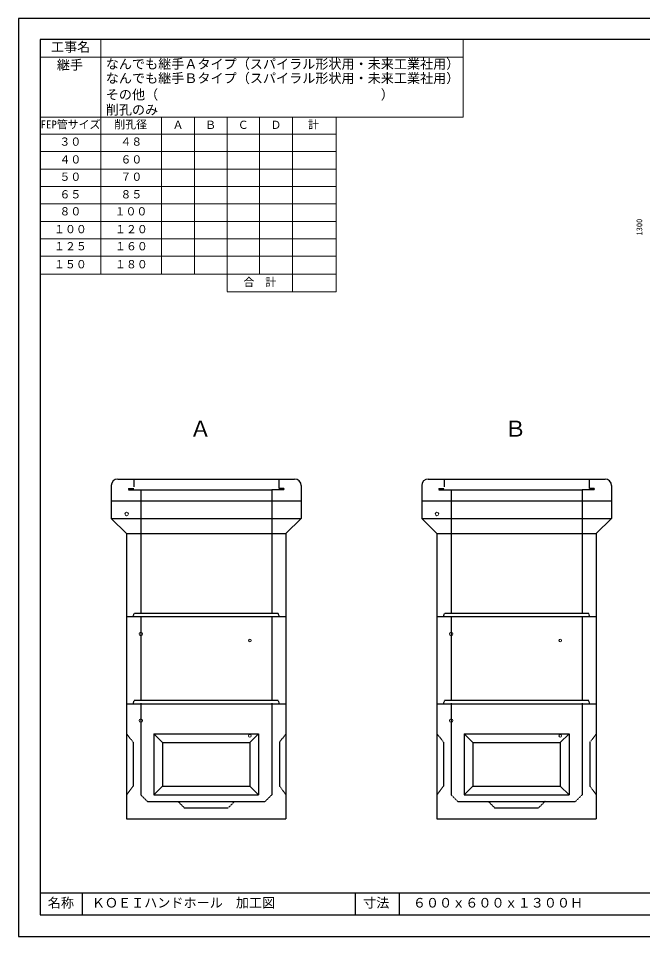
# Model space of a CAD drawing. Units: millimetres, scale not verified. Extents: x -297 to 298, y -210 to 211.
# Drawn here: x -297 to -11, y -210 to 210.5 of the extents above; entities that cross this region are included whole.
import ezdxf
from ezdxf.enums import TextEntityAlignment as Align

# ---------------------------------------------------------------- set-up
doc = ezdxf.new("R2010")
doc.units = ezdxf.units.MM
doc.linetypes.add('USER2', pattern=[4.7625, 3.175, -1.5875])
doc.layers.add('0-0', color=7, linetype='Continuous')
for name, color, linetype, lineweight in [('0-1_0', 9, 'Continuous', 25), ('0-2_dims', 7, 'Continuous', 18), ('0-3_pen1実線', 4, 'Continuous', 13), ('0-4_pen2実線', 3, 'Continuous', 13), ('0-5_pen3実線', 7, 'Continuous', 25), ('0-6_pen4実線', 7, 'Continuous', 25), ('0-7_pen2破線', 3, 'USER2', 25), ('0-8_鉄筋', 7, 'Continuous', 13)]:
    doc.layers.add(name, color=color, linetype=linetype, lineweight=lineweight)
doc.styles.add('ＭＳ ゴシック', font='')
doc.styles.get('ＭＳ ゴシック').set_extended_font_data('MS Gothic')

# ---------------------------------------------------------------- blocks, each defined once
blk = doc.blocks.new('部分図 1')
at = {"layer": '0-1_0'}
blk.add_lwpolyline([(0.1, 0.3), (11898.1, 0.3), (11898.1, 8410.3), (0.1, 8410.3)], close=True, dxfattribs=at)
at = {"layer": '0-2_dims'}
for p, q in [((755.1, 6066.8), (755.1, 8215.2)), ((4075.2, 7506.5), (4075.2, 8215.2)), ((200.1, 8055.5), (4076.2, 8055.5)), ((200.1, 7506.5), (4076.2, 7506.5)), ((1313.17, 6066.8), (1313.17, 7507.2)), ((1313.17, 6066.8), (1313.17, 7506.8)), ((1613.17, 6066.8), (1613.17, 7506.8)), ((1912.17, 5908), (1912.17, 7506.8)), ((2211.17, 6066.8), (2211.17, 7506.8)), ((2511.17, 5906), (2511.17, 7506.8)), ((200.17, 7349), (2913.17, 7349)), ((200.1, 7190), (2913.1, 7190)), ((200.1, 7028.2), (2913.1, 7028.2)), ((200.1, 6870.4), (2913.1, 6870.4)), ((200.1, 6711.4), (2913.1, 6711.4)), ((200.1, 6550.4), (2913.1, 6550.4)), ((200.1, 6390.4), (2913.1, 6390.4)), ((200.1, 6231.6), (2913.1, 6231.6)), ((2913.17, 6066.8), (2913.17, 5906.1)), ((1912.17, 5906.1), (2913.17, 5906.1))]:
    blk.add_line(p, q, dxfattribs=at)
blk.add_lwpolyline([(200.17, 6066.8), (2913.17, 6066.8), (2913.17, 7506.8), (200.17, 7506.8)], close=True, dxfattribs=at)
at = {"layer": '0-3_pen1実線'}
for p, q in [((2385.89, 4181.95), (2395.26, 4191.32)), ((5229.89, 4181.95), (5239.26, 4191.32))]:
    blk.add_line(p, q, dxfattribs=at)
at = {"layer": '0-4_pen2実線'}
for centre, radius in [((991.91, 3871.13), 16), ((3835.91, 3871.13), 16), ((1122.07, 2772.68), 16), ((3966.07, 2772.68), 16), ((2122.07, 2712.68), 12), ((4966.07, 2712.68), 12), ((1122.01, 1979), 16), ((3966.01, 1979), 16), ((2122.01, 1839), 12), ((4966.01, 1839), 12)]:
    blk.add_circle(centre, radius, dxfattribs=at)
at = {"layer": '0-5_pen3実線'}
for p, q in [((851.89, 4131.32), (851.89, 3991.32)), ((911.89, 4191.32), (2531.89, 4191.32)), ((2591.89, 4131.32), (2591.89, 3991.32)), ((3695.89, 4131.32), (3695.89, 3991.32)), ((3755.89, 4191.32), (5375.89, 4191.32)), ((5435.89, 4131.32), (5435.89, 3991.32)), ((851.91, 3991.13), (2591.91, 3991.13)), ((851.91, 3991.13), (851.91, 3831.13)), ((2591.91, 3991.13), (2591.91, 3831.13)), ((3695.91, 3991.13), (5435.91, 3991.13)), ((3695.91, 3991.13), (3695.91, 3831.13)), ((5435.91, 3991.13), (5435.91, 3831.13)), ((851.91, 3831.13), (2591.91, 3831.13)), ((991.91, 3691.13), (851.91, 3831.13)), ((2451.91, 3691.13), (2591.91, 3831.13)), ((3695.91, 3831.13), (5435.91, 3831.13)), ((3835.91, 3691.13), (3695.91, 3831.13)), ((5295.91, 3691.13), (5435.91, 3831.13)), ((991.91, 3691.13), (2451.91, 3691.13)), ((991.91, 3691.13), (991.91, 2931.13)), ((2451.91, 3691.13), (2451.91, 2931.13)), ((3835.91, 3691.13), (5295.91, 3691.13)), ((3835.91, 3691.13), (3835.91, 2931.13)), ((5295.91, 3691.13), (5295.91, 2931.13)), ((991.91, 2931.13), (2451.91, 2931.13)), ((992.07, 2932.68), (992.07, 2132.68)), ((2452.07, 2932.68), (2452.07, 2132.68)), ((3835.91, 2931.13), (5295.91, 2931.13)), ((3836.07, 2932.68), (3836.07, 2132.68)), ((5296.07, 2932.68), (5296.07, 2132.68)), ((992.01, 2139), (992.01, 1079)), ((992.07, 2132.68), (2452.07, 2132.68)), ((2452.01, 2139), (2452.01, 1079)), ((3836.01, 2139), (3836.01, 1079)), ((3836.07, 2132.68), (5296.07, 2132.68)), ((5296.01, 2139), (5296.01, 1079)), ((1242.01, 1859), (1242.01, 1299)), ((1242.01, 1859), (1322.01, 1779)), ((1242.01, 1859), (1722.01, 1859)), ((1722.01, 1859), (2202.01, 1859)), ((2202.01, 1859), (2122.01, 1779)), ((2202.01, 1859), (2202.01, 1299)), ((4086.01, 1859), (4086.01, 1299)), ((4086.01, 1859), (4166.01, 1779)), ((4086.01, 1859), (4566.01, 1859)), ((4566.01, 1859), (5046.01, 1859)), ((5046.01, 1859), (4966.01, 1779)), ((5046.01, 1859), (5046.01, 1299)), ((1322.01, 1779), (1322.01, 1379)), ((1322.01, 1779), (1722.01, 1779)), ((1722.01, 1779), (2122.01, 1779)), ((2122.01, 1779), (2122.01, 1379)), ((4166.01, 1779), (4166.01, 1379)), ((4166.01, 1779), (4566.01, 1779)), ((4566.01, 1779), (4966.01, 1779)), ((4966.01, 1779), (4966.01, 1379)), ((1242.01, 1299), (1322.01, 1379)), ((1322.01, 1379), (1722.01, 1379)), ((1722.01, 1379), (2122.01, 1379)), ((2202.01, 1299), (2122.01, 1379)), ((4086.01, 1299), (4166.01, 1379)), ((4166.01, 1379), (4566.01, 1379)), ((4566.01, 1379), (4966.01, 1379)), ((5046.01, 1299), (4966.01, 1379)), ((1242.01, 1299), (1722.01, 1299)), ((1722.01, 1299), (2202.01, 1299)), ((4086.01, 1299), (4566.01, 1299)), ((4566.01, 1299), (5046.01, 1299)), ((992.01, 1079), (2452.01, 1079)), ((3836.01, 1079), (5296.01, 1079)), ((586.1, 400.3), (586.1, 200.3)), ((3488.1, 400.3), (3488.1, 200.3))]:
    blk.add_line(p, q, dxfattribs=at)
for centre, start, end in [((911.89, 4131.32), 90, 180), ((2531.89, 4131.32), 0, 90), ((3755.89, 4131.32), 90, 180), ((5375.89, 4131.32), 0, 90)]:
    blk.add_arc(centre, 60, start, end, dxfattribs=at)
at = {"layer": '0-6_pen4実線'}
for p, q in [((200.1, 400.3), (11709.1, 400.3)), ((3085.4, 400.3), (3085.4, 200.3))]:
    blk.add_line(p, q, dxfattribs=at)
blk.add_lwpolyline([(200.1, 200.3), (11709.1, 200.3), (11709.1, 8215.3), (200.1, 8215.3)], close=True, dxfattribs=at)
at = {"layer": '0-7_pen2破線'}
for p, q in [((1057.89, 4191.32), (1057.89, 4121.32)), ((2385.89, 4191.32), (2385.89, 4103.32)), ((3901.89, 4191.32), (3901.89, 4121.32)), ((5229.89, 4191.32), (5229.89, 4103.32)), ((1009.89, 4103.32), (1057.89, 4103.32)), ((1009.89, 4103.32), (1009.89, 4091.32)), ((1009.89, 4091.32), (2321.89, 4091.32)), ((1121.89, 4091.32), (1121.89, 3991.32)), ((2433.89, 4091.32), (2321.89, 4091.32)), ((2321.89, 4091.32), (2321.89, 3991.32)), ((2433.89, 4103.32), (2385.89, 4103.32)), ((2433.89, 4103.32), (2433.89, 4091.32)), ((3853.89, 4103.32), (3901.89, 4103.32)), ((3853.89, 4103.32), (3853.89, 4091.32)), ((3853.89, 4091.32), (5165.89, 4091.32)), ((3965.89, 4091.32), (3965.89, 3991.32)), ((5277.89, 4091.32), (5165.89, 4091.32)), ((5165.89, 4091.32), (5165.89, 3991.32)), ((5277.89, 4103.32), (5229.89, 4103.32)), ((5277.89, 4103.32), (5277.89, 4091.32)), ((1121.91, 3991.13), (1121.91, 2961.13)), ((2321.91, 3991.13), (2321.91, 2961.13)), ((3965.91, 3991.13), (3965.91, 2961.13)), ((5165.91, 3991.13), (5165.91, 2961.13)), ((1051.91, 2931.13), (1061.91, 2961.13)), ((2381.91, 2961.13), (1061.91, 2961.13)), ((2391.91, 2931.13), (2381.91, 2961.13)), ((3895.91, 2931.13), (3905.91, 2961.13)), ((5225.91, 2961.13), (3905.91, 2961.13)), ((5235.91, 2931.13), (5225.91, 2961.13)), ((1122.07, 2932.68), (1122.07, 2162.68)), ((2322.07, 2932.68), (2322.07, 2162.68)), ((3966.07, 2932.68), (3966.07, 2162.68)), ((5166.07, 2932.68), (5166.07, 2162.68)), ((1052.07, 2132.68), (1062.07, 2162.68)), ((1722.07, 2162.68), (1062.07, 2162.68)), ((1122.01, 2139), (1122.01, 1299)), ((2382.07, 2162.68), (1722.07, 2162.68)), ((2322.01, 2139), (2322.01, 1299)), ((2392.07, 2132.68), (2382.07, 2162.68)), ((3896.07, 2132.68), (3906.07, 2162.68)), ((4566.07, 2162.68), (3906.07, 2162.68)), ((3966.01, 2139), (3966.01, 1299)), ((5226.07, 2162.68), (4566.07, 2162.68)), ((5166.01, 2139), (5166.01, 1299)), ((5236.07, 2132.68), (5226.07, 2162.68)), ((992.01, 1859), (1052.01, 1779)), ((3836.01, 1859), (3896.01, 1779)), ((1122.01, 1299), (1182.01, 1239)), ((2322.01, 1299), (2262.01, 1239)), ((3966.01, 1299), (4026.01, 1239)), ((5166.01, 1299), (5106.01, 1239)), ((1182.01, 1239), (1722.01, 1239)), ((1462.01, 1239), (1522.01, 1179)), ((1522.01, 1179), (1722.01, 1179)), ((1722.01, 1239), (2262.01, 1239)), ((1722.01, 1179), (1922.01, 1179)), ((1982.01, 1239), (1922.01, 1179)), ((4026.01, 1239), (4566.01, 1239)), ((4306.01, 1239), (4366.01, 1179)), ((4366.01, 1179), (4566.01, 1179)), ((4566.01, 1239), (5106.01, 1239)), ((4566.01, 1179), (4766.01, 1179)), ((4826.01, 1239), (4766.01, 1179))]:
    blk.add_line(p, q, dxfattribs=at)
for points in [[(2452.01, 1859), (2392.01, 1779), (2392.01, 1379), (2452.01, 1299)], [(5296.01, 1859), (5236.01, 1779), (5236.01, 1379), (5296.01, 1299)], [(1052.01, 1779), (1052.01, 1379), (992.01, 1299)], [(3896.01, 1779), (3896.01, 1379), (3836.01, 1299)]]:
    blk.add_lwpolyline(points, dxfattribs=at)
at = {"layer": '0-2_dims', "style": 'ＭＳ ゴシック'}
for s, height, p in [('工事名', 87.98, (299.1, 8078.2)), ('継手', 87.98, (353.1, 7914.2)), ('なんでも継手Ａタイプ（スパイラル形状用・未来工業社用）\u3000\u3000', 87.98, (801.1, 7922.2)), ('なんでも継手Ｂタイプ（スパイラル形状用・未来工業社用）\u3000\u3000', 87.98, (801.1, 7792.2)), ('その他（\u3000\u3000\u3000\u3000\u3000\u3000\u3000\u3000\u3000\u3000\u3000\u3000\u3000\u3000\u3000\u3000\u3000）', 87.98, (801.1, 7642.2)), ('削孔のみ', 87.98, (801.1, 7503.2)), ('FEP管サイズ', 73.31, (203.17, 7379.9)), ('削孔径', 73.31, (879.17, 7379.9)), ('Ａ', 73.31, (1413.17, 7375.9)), ('Ｂ', 73.31, (1712.17, 7375.9)), ('Ｃ', 73.31, (2011.17, 7375.9)), ('Ｄ', 73.31, (2310.17, 7375.9)), ('計', 73.31, (2654.17, 7378.9)), ('３０', 73.31, (376.17, 7221.9)), ('４８', 73.31, (935.17, 7221.9)), ('４０', 73.31, (377.07, 7058.9)), ('６０', 73.31, (936.07, 7058.9)), ('５０', 73.31, (377.07, 6900.5)), ('７０', 73.31, (936.07, 6900.5)), ('６５', 73.31, (377.07, 6739.5)), ('８５', 73.31, (936.07, 6739.5)), ('８０', 73.31, (377.17, 6583.5)), ('１００', 73.31, (882.17, 6583.5)), ('１００', 73.31, (327.07, 6420.5)), ('１２０', 73.31, (886.07, 6420.5)), ('１２５', 73.31, (327.07, 6264.1)), ('１６０', 73.31, (886.07, 6264.1)), ('１５０', 73.31, (327.07, 6099.1)), ('１８０', 73.31, (886.07, 6099.1)), ('合\u3000計', 73.31, (2063.17, 5935.9))]:
    blk.add_text(s, height=height, dxfattribs=at).set_placement(p, align=Align.BOTTOM_LEFT)
blk.add_text('1300', height=53.52, rotation=90, dxfattribs=at).set_placement((5733, 6422), align=Align.BOTTOM_LEFT)
at = {"layer": '0-5_pen3実線', "style": 'ＭＳ ゴシック'}
for s, p in [('名称', (270.1, 240.3)), ('ＫＯＥＩハンドホール\u3000加工図', (673.1, 240.3)), ('寸法', (3159.3, 240.3)), ('６００ｘ６００ｘ１３００Ｈ', (3615.1, 240.3))]:
    blk.add_text(s, height=87.98, dxfattribs=at).set_placement(p, align=Align.BOTTOM_LEFT)
at = {"layer": '0-8_鉄筋', "style": 'ＭＳ ゴシック'}
for s, p in [('Ａ', (1568.97, 4535.23)), ('Ｂ', (4454.97, 4535.23))]:
    blk.add_text(s, height=146.6, dxfattribs=at).set_placement(p, align=Align.BOTTOM_LEFT)

msp = doc.modelspace()

# ---------------------------------------------------------------- block references
at = {"layer": '0-0', "xscale": 0.05, "yscale": 0.05}
msp.add_blockref('部分図 1', (-297, -210), dxfattribs=at)

doc.saveas('drawing.dxf')
